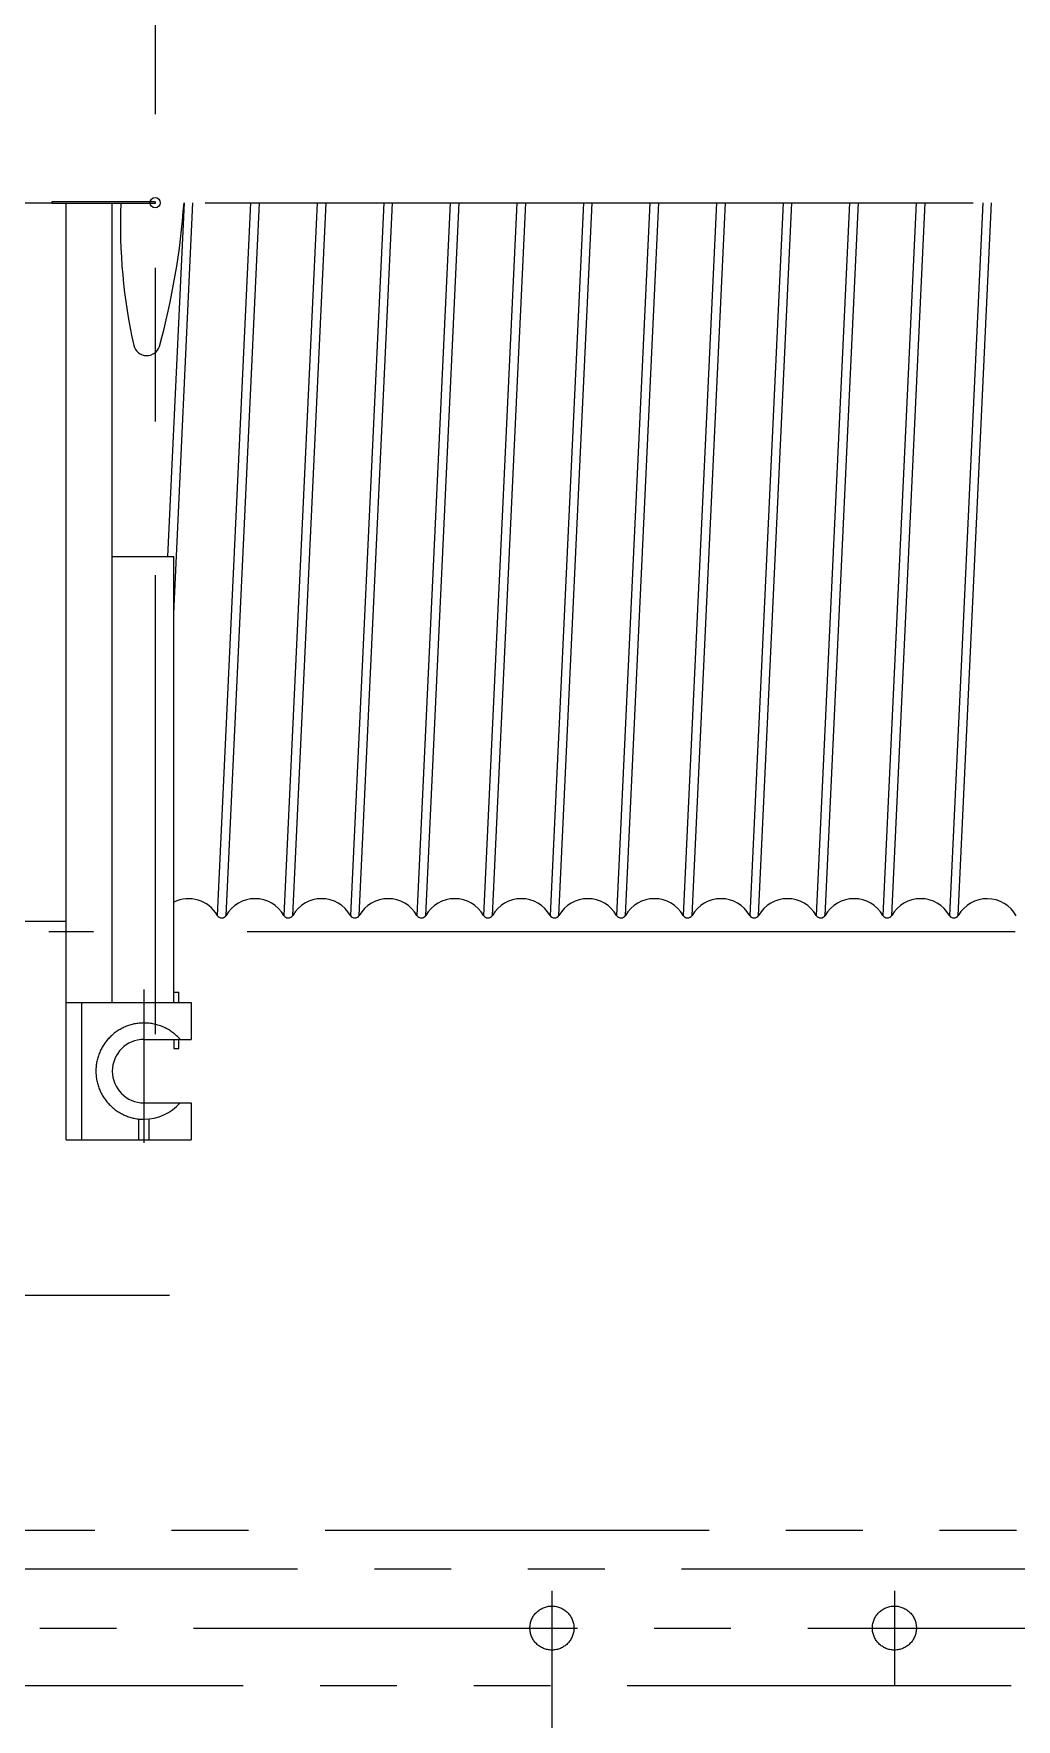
# Model space of a CAD drawing. Header units: millimetres. Extents: x 0 to 12600, y -338 to 8910.
# Drawn here: x 2810 to 3769, y 3854 to 5500 of the extents above; entities that cross this region are included whole.
import ezdxf

# ---------------------------------------------------------------- set-up
doc = ezdxf.new("R2010")
doc.units = ezdxf.units.MM
doc.header["$LTSCALE"] = 300
for name, pattern in [('F', [0.75, 0.5, -0.25]), ('G', [2, 1.25, -0.25, 0.25, -0.25]), ('K', [2.5, 1.25, -0.25, 0.25, -0.25, 0.25, -0.25])]:
    doc.linetypes.add(name, pattern=pattern)
for name, color, linetype in [('01', 7, 'Continuous'), ('04', 2, 'F'), ('05', 142, 'G'), ('07', 6, 'K')]:
    doc.layers.add(name, color=color, linetype=linetype)

# ---------------------------------------------------------------- blocks, each defined once
blk = doc.blocks.new('re')
at = {"layer": '05', "color": 142, "linetype": 'G'}
for p, q in [((29314.4, 11043.9), (29314.4, 10268.5)), ((27764.3, 11007.7), (31872.9, 11007.7))]:
    blk.add_line(p, q, dxfattribs=at)
at = {"layer": '07', "color": 6, "linetype": 'K'}
for p, q in [((27593, 11103.3), (29816, 11103.3)), ((29816, 11065.3), (27568, 11065.3)), ((29648.9, 11043.9), (29648.9, 10951.3)), ((32013, 10951.3), (27619, 10951.3))]:
    blk.add_line(p, q, dxfattribs=at)
for centre in [(29314.4, 11007.7), (29648.9, 11007.7)]:
    blk.add_circle(centre, 21.5, dxfattribs=at)

msp = doc.modelspace()

# ---------------------------------------------------------------- linework, layer by layer
at = {"layer": '01', "ltscale": 2}
for p, q in [((2928.31, 5335.7), (2827.31, 5335.7)), ((2827.31, 5335.7), (2827.31, 5334.2)), ((2928.31, 5334.2), (2827.31, 5334.2)), ((2886.41, 4554.08), (2886.41, 5334.95)), ((2928.31, 5335.7), (2928.31, 5334.2)), ((2956.47, 5334.95), (2940.34, 4989.48)), ((2946.41, 4933.89), (2965.14, 5334.95)), ((3021.47, 5334.95), (2988.97, 4639.16)), ((2997.64, 4639.16), (3030.14, 5334.95)), ((3086.47, 5334.95), (3053.97, 4639.16)), ((3062.64, 4639.16), (3095.14, 5334.95)), ((3151.47, 5334.95), (3118.97, 4639.16)), ((3127.64, 4639.16), (3160.14, 5334.95)), ((3216.47, 5334.95), (3183.97, 4639.16)), ((3192.64, 4639.16), (3225.14, 5334.95)), ((3281.47, 5334.95), (3248.97, 4639.16)), ((3257.64, 4639.16), (3290.14, 5334.95)), ((3346.47, 5334.95), (3313.97, 4639.16)), ((3322.64, 4639.16), (3355.14, 5334.95)), ((3411.47, 5334.95), (3378.97, 4639.16)), ((3387.64, 4639.16), (3420.14, 5334.95)), ((3476.47, 5334.95), (3443.97, 4639.16)), ((3452.64, 4639.16), (3485.14, 5334.95)), ((3541.47, 5334.95), (3508.97, 4639.16)), ((3517.64, 4639.16), (3550.14, 5334.95)), ((3606.47, 5334.95), (3573.97, 4639.16)), ((3582.64, 4639.16), (3615.14, 5334.95)), ((3671.47, 5334.95), (3638.97, 4639.16)), ((3647.64, 4639.16), (3680.14, 5334.95)), ((3736.47, 5334.95), (3703.97, 4639.16)), ((3712.64, 4639.16), (3745.14, 5334.95)), ((2886.41, 4989.48), (2946.41, 4989.48)), ((2946.41, 4564.08), (2951.41, 4564.08)), ((2951.41, 4554.08), (2951.41, 4564.08)), ((2856.41, 4554.08), (2856.41, 4420.08)), ((2963.41, 4554.08), (2963.41, 4518.08)), ((2917.41, 4518.08), (2963.41, 4518.08)), ((2946.41, 4518.08), (2946.41, 4509.08)), ((2951.41, 4509.08), (2951.41, 4518.08)), ((2946.41, 4509.08), (2951.41, 4509.08)), ((2917.41, 4456.08), (2963.41, 4456.08)), ((2963.41, 4456.08), (2963.41, 4420.08))]:
    msp.add_line(p, q, dxfattribs=at)
at = {"layer": '01', "color": 7, "linetype": 'Continuous', "ltscale": 2}
for p, q in [((2841.41, 4420.08), (2841.41, 5334.95)), ((2946.41, 4554.08), (2946.41, 4989.48)), ((2738.61, 4633.45), (2841.41, 4633.45)), ((2841.41, 4554.08), (2963.41, 4554.08)), ((2912.41, 4420.08), (2912.41, 4440.35)), ((2922.41, 4420.08), (2922.41, 4440.35)), ((2841.41, 4420.08), (2963.41, 4420.08))]:
    msp.add_line(p, q, dxfattribs=at)
at = {"layer": '01', "ltscale": 2}
msp.add_circle((2928.31, 5334.95), 5, dxfattribs=at)
for centre, radius, start, end in [((3430.98, 5312.81), 536.59, 177.71585, 192.63093), ((2228.03, 5387.26), 730.32, 344.70442, 355.89297), ((2920.06, 5198.72), 13.09, 194.35285, 341.63064)]:
    msp.add_arc(centre, radius, start, end, dxfattribs=at)
at = {"layer": '01', "color": 7, "linetype": 'Continuous', "ltscale": 2}
for centre, radius, start, end in [((2960.81, 4622.95), 32.5, 29.92643, 116.30037), ((3025.81, 4622.95), 32.5, 29.92643, 150.07357), ((3090.81, 4622.95), 32.5, 29.92643, 150.07357), ((3155.81, 4622.95), 32.5, 29.92643, 150.07357), ((3220.81, 4622.95), 32.5, 29.92643, 150.07357), ((3285.81, 4622.95), 32.5, 29.92643, 150.07357), ((3350.81, 4622.95), 32.5, 29.92643, 150.07357), ((3415.81, 4622.95), 32.5, 29.92643, 150.07357), ((3480.81, 4622.95), 32.5, 29.92643, 150.07357), ((3545.81, 4622.95), 32.5, 29.92643, 150.07357), ((3610.81, 4622.95), 32.5, 29.92643, 150.07357), ((3675.81, 4622.95), 32.5, 29.92643, 150.07357), ((3740.81, 4622.95), 32.5, 28.83919, 150.07357), ((2993.31, 4641.66), 5, 209.92643, 330.07357), ((3058.31, 4641.66), 5, 209.92643, 330.07357), ((3123.31, 4641.66), 5, 209.92643, 330.07357), ((3188.31, 4641.66), 5, 209.92643, 330.07357), ((3253.31, 4641.66), 5, 209.92643, 330.07357), ((3318.31, 4641.66), 5, 209.92643, 330.07357), ((3383.31, 4641.66), 5, 209.92643, 330.07357), ((3448.31, 4641.66), 5, 209.92643, 330.07357), ((3513.31, 4641.66), 5, 209.92643, 330.07357), ((3578.31, 4641.66), 5, 209.92643, 330.07357), ((3643.31, 4641.66), 5, 209.92643, 330.07357), ((3708.31, 4641.66), 5, 209.92643, 330.07357), ((2917.41, 4487.08), 31, 90, 270), ((2917.41, 4487.08), 47, 270, 318.73257)]:
    msp.add_arc(centre, radius, start, end, dxfattribs=at)
at = {"layer": '04', "color": 2, "linetype": 'F', "ltscale": 2}
for start, end in [(90, 270), (41.26743, 90)]:
    msp.add_arc((2917.41, 4487.08), 47, start, end, dxfattribs=at)
at = {"layer": '05', "color": 4, "linetype": 'G', "ltscale": 2}
for p, q in [((2928.31, 6171.24), (2928.31, 4523.18)), ((4968.01, 4622.95), (2824.52, 4622.95))]:
    msp.add_line(p, q, dxfattribs=at)
at = {"layer": '05', "ltscale": 2}
for p, q in [((1777, 5334.95), (5278.89, 5334.95)), ((2917.41, 4417.16), (2917.41, 4566.83)), ((2942.43, 4267.95), (1616.93, 4267.95))]:
    msp.add_line(p, q, dxfattribs=at)

# ---------------------------------------------------------------- block references
at = {"layer": '01', "ltscale": 2}
msp.add_blockref('re', (-25998.65, -7064.37), dxfattribs=at)

doc.saveas('drawing.dxf')
